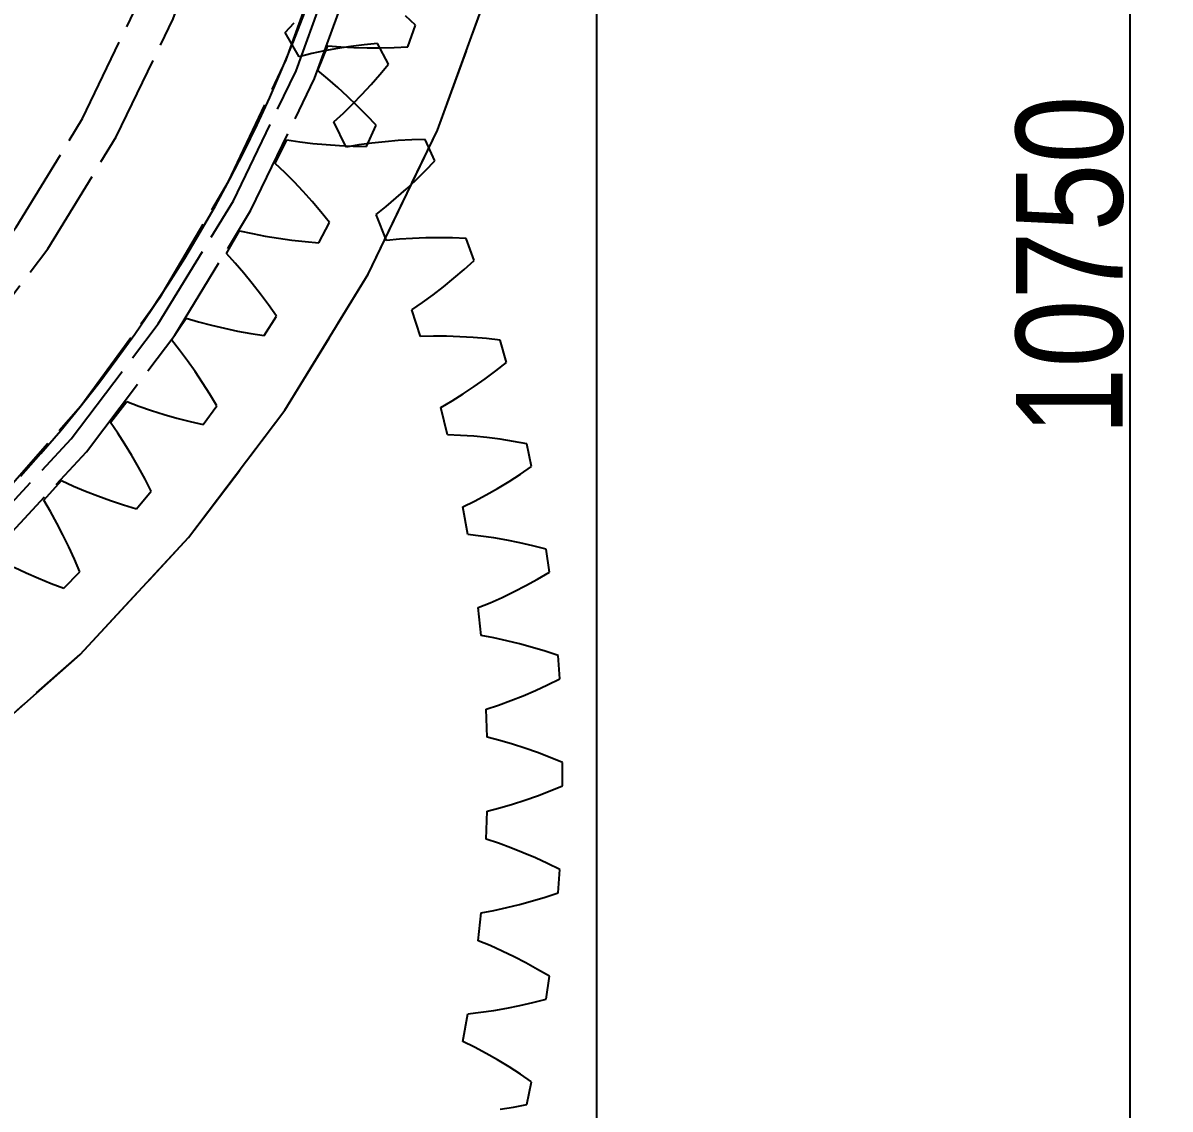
# Model space of a CAD drawing. Header units: millimetres. Extents: x -9 to 234, y -53 to 196.
# Drawn here: x 41.15 to 58.35, y 121.71 to 137.99 of the extents above; entities that cross this region are included whole.
import ezdxf

# ---------------------------------------------------------------- set-up
doc = ezdxf.new("R2010")
doc.units = ezdxf.units.MM
doc.linetypes.add('DASHED', pattern=[1.524, 1.27, -0.254])
for name, color, linetype in [('DIMS', 3, 'CONTINUOUS'), ('HIDDEN', 8, 'DASHED'), ('VISIBLE', 7, 'CONTINUOUS')]:
    doc.layers.add(name, color=color, linetype=linetype)
doc.styles.add('OpenSansCondensed-Light', font='OpenSansCondensed-Light.ttf')
doc.dimstyles.new('EZDXF', dxfattribs={"dimtxt": 0.25, "dimasz": 0.175, "dimexe": 0.375, "dimexo": 0.125, "dimgap": 0.1, "dimtad": 1, "dimlfac": 100, "dimzin": 12, "dimdsep": 46, "dimtxsty": 'OpenSansCondensed-Light', "dimblk": 'ARCHTICK', "dimcen": 2.5, "dimazin": 3, "dimtfac": 0.5, "dimtmove": 2, "dimatfit": 3})

# ---------------------------------------------------------------- blocks, each defined once
blk = doc.blocks.new('_ARCHTICK')
at = {"color": 0, "linetype": 'BYBLOCK', "const_width": 0.15}
blk.add_lwpolyline([(-0.5, -0.5), (0.5, 0.5)], dxfattribs=at)

msp = doc.modelspace()

# ---------------------------------------------------------------- linework, layer by layer
at = {"layer": 'HIDDEN'}
for points in [[(49.75, 187.1), (49.75, 81.6)], [(12.40764, 127.83736), (14.25, 126.64744), (16.20168, 125.64687), (18.24329, 124.8456), (20.35454, 124.25159), (22.51444, 123.87074), (24.70152, 123.70684), (26.89406, 123.76152), (29.07026, 124.03423), (31.20849, 124.52227), (33.2875, 125.22078), (35.28663, 126.12282), (37.18602, 127.21943), (38.96678, 128.49971), (40.61121, 129.95093), (42.10298, 131.55867), (43.42725, 133.30696), (44.57087, 135.17841), (45.52248, 137.15443), (46.2726, 139.21539), (46.81379, 141.34078), (47.14068, 143.50951), (47.25, 145.7)], [(12.40764, 127.83736), (14.25, 126.64744), (16.20168, 125.64687), (18.24329, 124.8456), (20.35454, 124.25159), (22.51444, 123.87074), (24.70152, 123.70684), (26.89406, 123.76152), (29.07026, 124.03423), (31.20849, 124.52227), (33.2875, 125.22078), (35.28663, 126.12282), (37.18602, 127.21943), (38.96678, 128.49971), (40.61121, 129.95093), (42.10298, 131.55867), (43.42725, 133.30696), (44.57087, 135.17841), (45.52248, 137.15443), (46.2726, 139.21539), (46.81379, 141.34078), (47.14068, 143.50951), (47.25, 145.7)], [(12.58276, 128.08095), (14.4, 126.90725), (16.32507, 125.92032), (18.33884, 125.12998), (20.4213, 124.54406), (22.55174, 124.16841), (24.709, 124.00674), (26.87164, 124.06068), (29.01817, 124.32967), (31.12724, 124.81105), (33.1779, 125.50004), (35.14977, 126.38978), (37.02325, 127.47144), (38.77973, 128.73426), (40.40174, 130.16569), (41.87316, 131.75151), (43.17938, 133.47595), (44.30741, 135.32189), (45.24603, 137.27096), (45.98593, 139.30381), (46.51974, 141.40023), (46.84217, 143.53938), (46.95, 145.7)], [(12.58276, 128.08095), (14.4, 126.90725), (16.32507, 125.92032), (18.33884, 125.12998), (20.4213, 124.54406), (22.55174, 124.16841), (24.709, 124.00674), (26.87164, 124.06068), (29.01817, 124.32967), (31.12724, 124.81105), (33.1779, 125.50004), (35.14977, 126.38978), (37.02325, 127.47144), (38.77973, 128.73426), (40.40174, 130.16569), (41.87316, 131.75151), (43.17938, 133.47595), (44.30741, 135.32189), (45.24603, 137.27096), (45.98593, 139.30381), (46.51974, 141.40023), (46.84217, 143.53938), (46.95, 145.7)], [(12.58276, 128.08095), (14.4, 126.90725), (16.32507, 125.92032), (18.33884, 125.12998), (20.4213, 124.54406), (22.55174, 124.16841), (24.709, 124.00674), (26.87164, 124.06068), (29.01817, 124.32967), (31.12724, 124.81105), (33.1779, 125.50004), (35.14977, 126.38978), (37.02325, 127.47144), (38.77973, 128.73426), (40.40174, 130.16569), (41.87316, 131.75151), (43.17938, 133.47595), (44.30741, 135.32189), (45.24603, 137.27096), (45.98593, 139.30381), (46.51974, 141.40023), (46.84217, 143.53938), (46.95, 145.7)], [(12.58276, 128.08095), (14.4, 126.90725), (16.32507, 125.92032), (18.33884, 125.12998), (20.4213, 124.54406), (22.55174, 124.16841), (24.709, 124.00674), (26.87164, 124.06068), (29.01817, 124.32967), (31.12724, 124.81105), (33.1779, 125.50004), (35.14977, 126.38978), (37.02325, 127.47144), (38.77973, 128.73426), (40.40174, 130.16569), (41.87316, 131.75151), (43.17938, 133.47595), (44.30741, 135.32189), (45.24603, 137.27096), (45.98593, 139.30381), (46.51974, 141.40023), (46.84217, 143.53938), (46.95, 145.7)], [(12.59526, 131.36043), (14.0859, 130.17169), (15.6875, 129.13726), (17.38413, 128.26745), (19.15894, 127.57089), (20.99429, 127.0545), (22.87193, 126.72343), (24.7732, 126.58094), (26.67921, 126.62848), (28.57102, 126.86555), (30.42982, 127.28981), (32.23715, 127.89704), (33.97503, 128.6812), (35.6262, 129.6345), (37.17424, 130.74747), (38.60378, 132.00905), (39.9006, 133.40669), (41.05182, 134.9265), (42.04599, 136.55339), (42.87323, 138.27118), (43.52533, 140.06281), (43.9958, 141.91046), (44.27996, 143.79576), (44.375, 145.7)], [(12.59526, 131.36043), (14.0859, 130.17169), (15.6875, 129.13726), (17.38413, 128.26745), (19.15894, 127.57089), (20.99429, 127.0545), (22.87193, 126.72343), (24.7732, 126.58094), (26.67921, 126.62848), (28.57102, 126.86555), (30.42982, 127.28981), (32.23715, 127.89704), (33.97503, 128.6812), (35.6262, 129.6345), (37.17424, 130.74747), (38.60378, 132.00905), (39.9006, 133.40669), (41.05182, 134.9265), (42.04599, 136.55339), (42.87323, 138.27118), (43.52533, 140.06281), (43.9958, 141.91046), (44.27996, 143.79576), (44.375, 145.7)], [(13.25, 124.91539), (15.37911, 123.82386), (17.60632, 122.94974), (19.9095, 122.30173), (22.26575, 121.88626), (24.65166, 121.70746), (27.04352, 121.76711), (29.41756, 122.06461), (31.75017, 122.59702), (34.01818, 123.35903), (36.19906, 124.34308), (38.27111, 125.53938), (40.21376, 126.93604), (42.00768, 128.5192), (43.63507, 130.2731), (45.07973, 132.18032), (46.32732, 134.2219), (47.36543, 136.37756), (48.18375, 138.62588), (48.77414, 140.94449), (49.13074, 143.31037), (49.25, 145.7)], [(13.25, 124.91539), (15.37911, 123.82386), (17.60632, 122.94974), (19.9095, 122.30173), (22.26575, 121.88626), (24.65166, 121.70746), (27.04352, 121.76711), (29.41756, 122.06461), (31.75017, 122.59702), (34.01818, 123.35903), (36.19906, 124.34308), (38.27111, 125.53938), (40.21376, 126.93604), (42.00768, 128.5192), (43.63507, 130.2731), (45.07973, 132.18032), (46.32732, 134.2219), (47.36543, 136.37756), (48.18375, 138.62588), (48.77414, 140.94449), (49.13074, 143.31037), (49.25, 145.7)], [(13.25, 124.91539), (15.37911, 123.82386), (17.60632, 122.94974), (19.9095, 122.30173), (22.26575, 121.88626), (24.65166, 121.70746), (27.04352, 121.76711), (29.41756, 122.06461), (31.75017, 122.59702), (34.01818, 123.35903), (36.19906, 124.34308), (38.27111, 125.53938), (40.21376, 126.93604), (42.00768, 128.5192), (43.63507, 130.2731), (45.07973, 132.18032), (46.32732, 134.2219), (47.36543, 136.37756), (48.18375, 138.62588), (48.77414, 140.94449), (49.13074, 143.31037), (49.25, 145.7)], [(13.25, 124.91539), (15.37911, 123.82386), (17.60632, 122.94974), (19.9095, 122.30173), (22.26575, 121.88626), (24.65166, 121.70746), (27.04352, 121.76711), (29.41756, 122.06461), (31.75017, 122.59702), (34.01818, 123.35903), (36.19906, 124.34308), (38.27111, 125.53938), (40.21376, 126.93604), (42.00768, 128.5192), (43.63507, 130.2731), (45.07973, 132.18032), (46.32732, 134.2219), (47.36543, 136.37756), (48.18375, 138.62588), (48.77414, 140.94449), (49.13074, 143.31037), (49.25, 145.7)], [(13.25, 124.91539), (15.37911, 123.82386), (17.60632, 122.94974), (19.9095, 122.30173), (22.26575, 121.88626), (24.65166, 121.70746), (27.04352, 121.76711), (29.41756, 122.06461), (31.75017, 122.59702), (34.01818, 123.35903), (36.19906, 124.34308), (38.27111, 125.53938), (40.21376, 126.93604), (42.00768, 128.5192), (43.63507, 130.2731), (45.07973, 132.18032), (46.32732, 134.2219), (47.36543, 136.37756), (48.18375, 138.62588), (48.77414, 140.94449), (49.13074, 143.31037), (49.25, 145.7)], [(13.75025, 129.70482), (15.4, 128.6393), (17.14764, 127.74333), (18.97581, 127.02583), (20.86634, 126.49392), (22.80043, 126.15289), (24.75887, 126.00612), (26.72218, 126.05509), (28.67087, 126.29929), (30.58556, 126.7363), (32.44722, 127.36179), (34.23735, 128.16953), (35.93816, 129.15149), (37.53275, 130.29792), (39.00527, 131.59742), (40.34108, 133.03708), (41.5269, 134.60259), (42.55096, 136.2784), (43.40308, 138.04783), (44.07478, 139.89332), (44.5594, 141.79652), (44.85211, 143.73851), (44.95, 145.7)], [(13.75025, 129.70482), (15.4, 128.6393), (17.14764, 127.74333), (18.97581, 127.02583), (20.86634, 126.49392), (22.80043, 126.15289), (24.75887, 126.00612), (26.72218, 126.05509), (28.67087, 126.29929), (30.58556, 126.7363), (32.44722, 127.36179), (34.23735, 128.16953), (35.93816, 129.15149), (37.53275, 130.29792), (39.00527, 131.59742), (40.34108, 133.03708), (41.5269, 134.60259), (42.55096, 136.2784), (43.40308, 138.04783), (44.07478, 139.89332), (44.5594, 141.79652), (44.85211, 143.73851), (44.95, 145.7)], [(13.75025, 129.70482), (15.4, 128.6393), (17.14764, 127.74333), (18.97581, 127.02583), (20.86634, 126.49392), (22.80043, 126.15289), (24.75887, 126.00612), (26.72218, 126.05509), (28.67087, 126.29929), (30.58556, 126.7363), (32.44722, 127.36179), (34.23735, 128.16953), (35.93816, 129.15149), (37.53275, 130.29792), (39.00527, 131.59742), (40.34108, 133.03708), (41.5269, 134.60259), (42.55096, 136.2784), (43.40308, 138.04783), (44.07478, 139.89332), (44.5594, 141.79652), (44.85211, 143.73851), (44.95, 145.7)], [(13.75025, 129.70482), (15.4, 128.6393), (17.14764, 127.74333), (18.97581, 127.02583), (20.86634, 126.49392), (22.80043, 126.15289), (24.75887, 126.00612), (26.72218, 126.05509), (28.67087, 126.29929), (30.58556, 126.7363), (32.44722, 127.36179), (34.23735, 128.16953), (35.93816, 129.15149), (37.53275, 130.29792), (39.00527, 131.59742), (40.34108, 133.03708), (41.5269, 134.60259), (42.55096, 136.2784), (43.40308, 138.04783), (44.07478, 139.89332), (44.5594, 141.79652), (44.85211, 143.73851), (44.95, 145.7)], [(30.31364, 124.8048), (32.24944, 125.37126), (34.12365, 126.11663), (35.91976, 127.03435), (37.62196, 128.11635), (39.21528, 129.35311), (40.68569, 130.73373), (42.02026, 132.24606), (43.20723, 133.87681), (44.23616, 135.61161), (45.098, 137.43519), (45.78515, 139.33151)], [(41.11866, 131.1936), (41.42203, 131.53259), (41.71816, 131.87793), (42.00692, 132.22945), (42.28818, 132.58701), (42.56181, 132.95044), (42.82768, 133.31957), (43.08569, 133.69425), (43.33572, 134.0743), (43.57764, 134.45956), (43.81136, 134.84985), (44.03677, 135.245), (44.25377, 135.64482), (44.46227, 136.04915), (44.66216, 136.4578), (44.85336, 136.87059), (45.03578, 137.28734), (45.20934, 137.70784), (45.37397, 138.13193)], [(45.08237, 137.84565), (45.21679, 137.98666)], [(45.08237, 137.84565), (45.21679, 137.98666)], [(47.03897, 137.95363), (46.88919, 138.09247)], [(47.03897, 137.95363), (46.88919, 138.09247)], [(46.92059, 137.62839), (47.03897, 137.95363)], [(46.92059, 137.62839), (47.03897, 137.95363)], [(45.29324, 137.48041), (45.08237, 137.84565)], [(45.29324, 137.48041), (45.08237, 137.84565)], [(45.5731, 137.27553), (45.72134, 137.64245)], [(45.5731, 137.27553), (45.72134, 137.64245)], [(45.86987, 137.60178), (45.67487, 137.56665)], [(45.86987, 137.60178), (45.67487, 137.56665)], [(45.72134, 137.64245), (45.91665, 137.62691)], [(45.72134, 137.64245), (45.91665, 137.62691)], [(46.06738, 137.63198), (45.86987, 137.60178)], [(46.06738, 137.63198), (45.86987, 137.60178)], [(45.91665, 137.62691), (46.11399, 137.61701)], [(45.91665, 137.62691), (46.11399, 137.61701)], [(46.26723, 137.65745), (46.06738, 137.63198)], [(46.26723, 137.65745), (46.06738, 137.63198)], [(46.11399, 137.61701), (46.31318, 137.61244)], [(46.11399, 137.61701), (46.31318, 137.61244)], [(46.46928, 137.67837), (46.26723, 137.65745)], [(46.46928, 137.67837), (46.26723, 137.65745)], [(46.31318, 137.61244), (46.5141, 137.61293)], [(46.31318, 137.61244), (46.5141, 137.61293)], [(46.63389, 137.36877), (46.46928, 137.67837)], [(46.63389, 137.36877), (46.46928, 137.67837)], [(46.5141, 137.61293), (46.7166, 137.6183)], [(46.5141, 137.61293), (46.7166, 137.6183)], [(46.7166, 137.6183), (46.92059, 137.62839)], [(46.7166, 137.6183), (46.92059, 137.62839)], [(45.48257, 137.52632), (45.29324, 137.48041)], [(45.48257, 137.52632), (45.29324, 137.48041)], [(45.67487, 137.56665), (45.48257, 137.52632)], [(45.67487, 137.56665), (45.48257, 137.52632)], [(45.72438, 137.15104), (45.5731, 137.27553)], [(45.72438, 137.15104), (45.5731, 137.27553)], [(46.50357, 137.21296), (46.63389, 137.36877)], [(46.50357, 137.21296), (46.63389, 137.36877)], [(45.87321, 137.02107), (45.72438, 137.15104)], [(45.87321, 137.02107), (45.72438, 137.15104)], [(46.37069, 137.06152), (46.50357, 137.21296)], [(46.37069, 137.06152), (46.50357, 137.21296)], [(46.01968, 136.88599), (45.87321, 137.02107)], [(46.01968, 136.88599), (45.87321, 137.02107)], [(46.09704, 136.77265), (46.23521, 136.91467)], [(46.09704, 136.77265), (46.23521, 136.91467)], [(46.23521, 136.91467), (46.37069, 137.06152)], [(46.23521, 136.91467), (46.37069, 137.06152)], [(45.95608, 136.63578), (46.09704, 136.77265)], [(45.95608, 136.63578), (46.09704, 136.77265)], [(46.16386, 136.74607), (46.01968, 136.88599)], [(46.16386, 136.74607), (46.01968, 136.88599)], [(46.3058, 136.60153), (46.16386, 136.74607)], [(46.3058, 136.60153), (46.16386, 136.74607)], [(45.81215, 136.50449), (45.95608, 136.63578)], [(45.81215, 136.50449), (45.95608, 136.63578)], [(46.44554, 136.45257), (46.3058, 136.60153)], [(46.44554, 136.45257), (46.3058, 136.60153)], [(45.99703, 136.12543), (45.81215, 136.50449)], [(45.99703, 136.12543), (45.81215, 136.50449)], [(46.30476, 136.13638), (46.44554, 136.45257)], [(46.30476, 136.13638), (46.44554, 136.45257)], [(44.93593, 135.87839), (45.10941, 136.23406)], [(44.93593, 135.87839), (45.10941, 136.23406)], [(45.10941, 136.23406), (45.30315, 136.20494)], [(45.10941, 136.23406), (45.30315, 136.20494)], [(46.77985, 136.22263), (46.58071, 136.20628)], [(46.77985, 136.22263), (46.58071, 136.20628)], [(46.98099, 136.2341), (46.77985, 136.22263)], [(46.98099, 136.2341), (46.77985, 136.22263)], [(47.18401, 136.24087), (46.98099, 136.2341)], [(47.18401, 136.24087), (46.98099, 136.2341)], [(47.32663, 135.92055), (47.18401, 136.24087)], [(47.32663, 135.92055), (47.18401, 136.24087)], [(45.30315, 136.20494), (45.49932, 136.1813)], [(45.30315, 136.20494), (45.49932, 136.1813)], [(45.49932, 136.1813), (45.69772, 136.16284)], [(45.49932, 136.1813), (45.69772, 136.16284)], [(45.69772, 136.16284), (45.89817, 136.14932)], [(45.69772, 136.16284), (45.89817, 136.14932)], [(45.89817, 136.14932), (46.10056, 136.14055)], [(45.89817, 136.14932), (46.10056, 136.14055)], [(46.1891, 136.15802), (45.99703, 136.12543)], [(46.1891, 136.15802), (45.99703, 136.12543)], [(46.10056, 136.14055), (46.30476, 136.13638)], [(46.10056, 136.14055), (46.30476, 136.13638)], [(46.38374, 136.18484), (46.1891, 136.15802)], [(46.38374, 136.18484), (46.1891, 136.15802)], [(46.58071, 136.20628), (46.38374, 136.18484)], [(46.58071, 136.20628), (46.38374, 136.18484)], [(45.07816, 135.74364), (44.93593, 135.87839)], [(45.07816, 135.74364), (44.93593, 135.87839)], [(47.18575, 135.77421), (47.32663, 135.92055)], [(47.18575, 135.77421), (47.32663, 135.92055)], [(45.21756, 135.60361), (45.07816, 135.74364)], [(45.21756, 135.60361), (45.07816, 135.74364)], [(47.04263, 135.63241), (47.18575, 135.77421)], [(47.04263, 135.63241), (47.18575, 135.77421)], [(45.35425, 135.45864), (45.21756, 135.60361)], [(45.35425, 135.45864), (45.21756, 135.60361)], [(46.89724, 135.49536), (47.04263, 135.63241)], [(46.89724, 135.49536), (47.04263, 135.63241)], [(45.48832, 135.309), (45.35425, 135.45864)], [(45.48832, 135.309), (45.35425, 135.45864)], [(46.59933, 135.23662), (46.7495, 135.36332)], [(46.59933, 135.23662), (46.7495, 135.36332)], [(46.7495, 135.36332), (46.89724, 135.49536)], [(46.7495, 135.36332), (46.89724, 135.49536)], [(45.61983, 135.15492), (45.48832, 135.309)], [(45.61983, 135.15492), (45.48832, 135.309)], [(46.44659, 135.1157), (46.59933, 135.23662)], [(46.44659, 135.1157), (46.59933, 135.23662)], [(45.74884, 134.99657), (45.61983, 135.15492)], [(45.74884, 134.99657), (45.61983, 135.15492)], [(46.60458, 134.72466), (46.44659, 135.1157)], [(46.60458, 134.72466), (46.44659, 135.1157)], [(44.20286, 134.52909), (44.40072, 134.8718)], [(44.20286, 134.52909), (44.40072, 134.8718)], [(44.40072, 134.8718), (44.59196, 134.82923)], [(44.40072, 134.8718), (44.59196, 134.82923)], [(45.58635, 134.69097), (45.74884, 134.99657)], [(45.58635, 134.69097), (45.74884, 134.99657)], [(44.59196, 134.82923), (44.786, 134.79197)], [(44.59196, 134.82923), (44.786, 134.79197)], [(44.786, 134.79197), (44.98263, 134.75972)], [(44.786, 134.79197), (44.98263, 134.75972)], [(44.98263, 134.75972), (45.18165, 134.73224)], [(44.98263, 134.75972), (45.18165, 134.73224)], [(45.18165, 134.73224), (45.38294, 134.70938)], [(45.18165, 134.73224), (45.38294, 134.70938)], [(45.38294, 134.70938), (45.58635, 134.69097)], [(45.38294, 134.70938), (45.58635, 134.69097)], [(46.79846, 134.74377), (46.60458, 134.72466)], [(46.79846, 134.74377), (46.60458, 134.72466)], [(46.99449, 134.75695), (46.79846, 134.74377)], [(46.99449, 134.75695), (46.79846, 134.74377)], [(47.19248, 134.7646), (46.99449, 134.75695)], [(47.19248, 134.7646), (46.99449, 134.75695)], [(47.39227, 134.76701), (47.19248, 134.7646)], [(47.39227, 134.76701), (47.19248, 134.7646)], [(47.59373, 134.76443), (47.39227, 134.76701)], [(47.59373, 134.76443), (47.39227, 134.76701)], [(47.79672, 134.75702), (47.59373, 134.76443)], [(47.79672, 134.75702), (47.59373, 134.76443)], [(47.91665, 134.42753), (47.79672, 134.75702)], [(47.91665, 134.42753), (47.79672, 134.75702)], [(44.33534, 134.38475), (44.20286, 134.52909)], [(44.33534, 134.38475), (44.20286, 134.52909)], [(44.46463, 134.23534), (44.33534, 134.38475)], [(44.46463, 134.23534), (44.33534, 134.38475)], [(47.76591, 134.29137), (47.91665, 134.42753)], [(47.76591, 134.29137), (47.91665, 134.42753)], [(44.59088, 134.08119), (44.46463, 134.23534)], [(44.59088, 134.08119), (44.46463, 134.23534)], [(47.45865, 134.03332), (47.61325, 134.1599)], [(47.45865, 134.03332), (47.61325, 134.1599)], [(47.61325, 134.1599), (47.76591, 134.29137)], [(47.61325, 134.1599), (47.76591, 134.29137)], [(44.71418, 133.92256), (44.59088, 134.08119)], [(44.71418, 133.92256), (44.59088, 134.08119)], [(47.30206, 133.91192), (47.45865, 134.03332)], [(47.30206, 133.91192), (47.45865, 134.03332)], [(44.83463, 133.75968), (44.71418, 133.92256)], [(44.83463, 133.75968), (44.71418, 133.92256)], [(47.14341, 133.796), (47.30206, 133.91192)], [(47.14341, 133.796), (47.30206, 133.91192)], [(44.95227, 133.59272), (44.83463, 133.75968)], [(44.95227, 133.59272), (44.83463, 133.75968)], [(46.98261, 133.68602), (47.14341, 133.796)], [(46.98261, 133.68602), (47.14341, 133.796)], [(47.11294, 133.28492), (46.98261, 133.68602)], [(47.11294, 133.28492), (46.98261, 133.68602)], [(43.37744, 133.23422), (43.59873, 133.56229)], [(43.37744, 133.23422), (43.59873, 133.56229)], [(43.59873, 133.56229), (43.78654, 133.50648)], [(43.59873, 133.56229), (43.78654, 133.50648)], [(43.78654, 133.50648), (43.97751, 133.45578)], [(43.78654, 133.50648), (43.97751, 133.45578)], [(44.76886, 133.2992), (44.95227, 133.59272)], [(44.76886, 133.2992), (44.95227, 133.59272)], [(43.97751, 133.45578), (44.1714, 133.40989)], [(43.97751, 133.45578), (44.1714, 133.40989)], [(44.1714, 133.40989), (44.36803, 133.3686)], [(44.1714, 133.40989), (44.36803, 133.3686)], [(44.36803, 133.3686), (44.56723, 133.33175)], [(44.36803, 133.3686), (44.56723, 133.33175)], [(44.56723, 133.33175), (44.76886, 133.2992)], [(44.56723, 133.33175), (44.76886, 133.2992)], [(47.30768, 133.29046), (47.11294, 133.28492)], [(47.30768, 133.29046), (47.11294, 133.28492)], [(47.50415, 133.28993), (47.30768, 133.29046)], [(47.50415, 133.28993), (47.30768, 133.29046)], [(47.7022, 133.28375), (47.50415, 133.28993)], [(47.7022, 133.28375), (47.50415, 133.28993)], [(43.49954, 133.08099), (43.37744, 133.23422)], [(43.49954, 133.08099), (43.37744, 133.23422)], [(47.90167, 133.27223), (47.7022, 133.28375)], [(47.90167, 133.27223), (47.7022, 133.28375)], [(48.10245, 133.25559), (47.90167, 133.27223)], [(48.10245, 133.25559), (47.90167, 133.27223)], [(48.30444, 133.23404), (48.10245, 133.25559)], [(48.30444, 133.23404), (48.10245, 133.25559)], [(48.40108, 132.89699), (48.30444, 133.23404)], [(48.40108, 132.89699), (48.30444, 133.23404)], [(43.61809, 132.92292), (43.49954, 133.08099)], [(43.61809, 132.92292), (43.49954, 133.08099)], [(43.73328, 132.76034), (43.61809, 132.92292)], [(43.73328, 132.76034), (43.61809, 132.92292)], [(48.07975, 132.65117), (48.24121, 132.77168)], [(48.07975, 132.65117), (48.24121, 132.77168)], [(48.24121, 132.77168), (48.40108, 132.89699)], [(48.24121, 132.77168), (48.40108, 132.89699)], [(43.84522, 132.5935), (43.73328, 132.76034)], [(43.84522, 132.5935), (43.73328, 132.76034)], [(47.9167, 132.53569), (48.07975, 132.65117)], [(47.9167, 132.53569), (48.07975, 132.65117)], [(43.954, 132.42261), (43.84522, 132.5935)], [(43.954, 132.42261), (43.84522, 132.5935)], [(47.58568, 132.32094), (47.75202, 132.4255)], [(47.58568, 132.32094), (47.75202, 132.4255)], [(47.75202, 132.4255), (47.9167, 132.53569)], [(47.75202, 132.4255), (47.9167, 132.53569)], [(42.46372, 132.00008), (42.70735, 132.31191)], [(42.46372, 132.00008), (42.70735, 132.31191)], [(42.70735, 132.31191), (42.89081, 132.24314)], [(42.70735, 132.31191), (42.89081, 132.24314)], [(44.05971, 132.24785), (43.954, 132.42261)], [(44.05971, 132.24785), (43.954, 132.42261)], [(47.4176, 132.22244), (47.58568, 132.32094)], [(47.4176, 132.22244), (47.58568, 132.32094)], [(42.89081, 132.24314), (43.07778, 132.17924)], [(42.89081, 132.24314), (43.07778, 132.17924)], [(43.07778, 132.17924), (43.268, 132.11993)], [(43.07778, 132.17924), (43.268, 132.11993)], [(43.268, 132.11993), (43.46126, 132.06503)], [(43.268, 132.11993), (43.46126, 132.06503)], [(43.85627, 131.96784), (44.05971, 132.24785)], [(43.85627, 131.96784), (44.05971, 132.24785)], [(47.51963, 131.81323), (47.4176, 132.22244)], [(47.51963, 131.81323), (47.4176, 132.22244)], [(42.57483, 131.83871), (42.46372, 132.00008)], [(42.57483, 131.83871), (42.46372, 132.00008)], [(43.46126, 132.06503), (43.65741, 132.01437)], [(43.46126, 132.06503), (43.65741, 132.01437)], [(43.65741, 132.01437), (43.85627, 131.96784)], [(43.65741, 132.01437), (43.85627, 131.96784)], [(42.68207, 131.67275), (42.57483, 131.83871)], [(42.68207, 131.67275), (42.57483, 131.83871)], [(47.71428, 131.80517), (47.51963, 131.81323)], [(47.71428, 131.80517), (47.51963, 131.81323)], [(47.91024, 131.79094), (47.71428, 131.80517)], [(47.91024, 131.79094), (47.71428, 131.80517)], [(48.10737, 131.77096), (47.91024, 131.79094)], [(48.10737, 131.77096), (47.91024, 131.79094)], [(48.30555, 131.74554), (48.10737, 131.77096)], [(48.30555, 131.74554), (48.10737, 131.77096)], [(48.50468, 131.71494), (48.30555, 131.74554)], [(48.50468, 131.71494), (48.30555, 131.74554)], [(42.78563, 131.50253), (42.68207, 131.67275)], [(42.78563, 131.50253), (42.68207, 131.67275)], [(48.70467, 131.67936), (48.50468, 131.71494)], [(48.70467, 131.67936), (48.50468, 131.71494)], [(48.77757, 131.33638), (48.70467, 131.67936)], [(48.77757, 131.33638), (48.70467, 131.67936)], [(42.88566, 131.32829), (42.78563, 131.50253)], [(42.88566, 131.32829), (42.78563, 131.50253)], [(42.98226, 131.15023), (42.88566, 131.32829)], [(42.98226, 131.15023), (42.88566, 131.32829)], [(48.43988, 131.11358), (48.60935, 131.22253)], [(48.43988, 131.11358), (48.60935, 131.22253)], [(48.60935, 131.22253), (48.77757, 131.33638)], [(48.60935, 131.22253), (48.77757, 131.33638)], [(41.46613, 130.83268), (41.73092, 131.12676)], [(41.46613, 130.83268), (41.73092, 131.12676)], [(41.73092, 131.12676), (41.90913, 131.04536)], [(41.73092, 131.12676), (41.90913, 131.04536)], [(43.07552, 130.96852), (42.98226, 131.15023)], [(43.07552, 130.96852), (42.98226, 131.15023)], [(48.26917, 131.00976), (48.43988, 131.11358)], [(48.26917, 131.00976), (48.43988, 131.11358)], [(41.90913, 131.04536), (42.09119, 130.96857)], [(41.90913, 131.04536), (42.09119, 130.96857)], [(42.09119, 130.96857), (42.27681, 130.89614)], [(42.09119, 130.96857), (42.27681, 130.89614)], [(42.27681, 130.89614), (42.46578, 130.82789)], [(42.27681, 130.89614), (42.46578, 130.82789)], [(42.85304, 130.70338), (43.07552, 130.96852)], [(42.85304, 130.70338), (43.07552, 130.96852)], [(47.92398, 130.81862), (48.09721, 130.91132)], [(47.92398, 130.81862), (48.09721, 130.91132)], [(48.09721, 130.91132), (48.26917, 131.00976)], [(48.09721, 130.91132), (48.26917, 131.00976)], [(41.56571, 130.66395), (41.46613, 130.83268)], [(41.56571, 130.66395), (41.46613, 130.83268)], [(42.46578, 130.82789), (42.6579, 130.76368)], [(42.46578, 130.82789), (42.6579, 130.76368)], [(42.6579, 130.76368), (42.85304, 130.70338)], [(42.6579, 130.76368), (42.85304, 130.70338)], [(47.74943, 130.73209), (47.92398, 130.81862)], [(47.74943, 130.73209), (47.92398, 130.81862)], [(47.82267, 130.31675), (47.74943, 130.73209)], [(47.82267, 130.31675), (47.74943, 130.73209)], [(41.66111, 130.49092), (41.56571, 130.66395)], [(41.66111, 130.49092), (41.56571, 130.66395)], [(41.75255, 130.31389), (41.66111, 130.49092)], [(41.75255, 130.31389), (41.66111, 130.49092)], [(41.84018, 130.13309), (41.75255, 130.31389)], [(41.84018, 130.13309), (41.75255, 130.31389)], [(48.01628, 130.29513), (47.82267, 130.31675)], [(48.01628, 130.29513), (47.82267, 130.31675)], [(48.21077, 130.26727), (48.01628, 130.29513)], [(48.21077, 130.26727), (48.01628, 130.29513)], [(48.40603, 130.23358), (48.21077, 130.26727)], [(48.40603, 130.23358), (48.21077, 130.26727)], [(48.60196, 130.19441), (48.40603, 130.23358)], [(48.60196, 130.19441), (48.40603, 130.23358)], [(48.79847, 130.14999), (48.60196, 130.19441)], [(48.79847, 130.14999), (48.60196, 130.19441)], [(41.92412, 129.94873), (41.84018, 130.13309)], [(41.92412, 129.94873), (41.84018, 130.13309)], [(48.99549, 130.10054), (48.79847, 130.14999)], [(48.99549, 130.10054), (48.79847, 130.14999)], [(49.04429, 129.75332), (48.99549, 130.10054)], [(49.04429, 129.75332), (48.99549, 130.10054)], [(42.00448, 129.76096), (41.92412, 129.94873)], [(42.00448, 129.76096), (41.92412, 129.94873)], [(41.02255, 129.82967), (41.20267, 129.74447)], [(41.02255, 129.82967), (41.20267, 129.74447)], [(41.20267, 129.74447), (41.38641, 129.66321)], [(41.20267, 129.74447), (41.38641, 129.66321)], [(41.76405, 129.51199), (42.00448, 129.76096)], [(41.76405, 129.51199), (42.00448, 129.76096)], [(48.86853, 129.65147), (49.04429, 129.75332)], [(48.86853, 129.65147), (49.04429, 129.75332)], [(41.38641, 129.66321), (41.57359, 129.58575)], [(41.38641, 129.66321), (41.57359, 129.58575)], [(41.57359, 129.58575), (41.76405, 129.51199)], [(41.57359, 129.58575), (41.76405, 129.51199)], [(48.51433, 129.46295), (48.69187, 129.55461)], [(48.51433, 129.46295), (48.69187, 129.55461)], [(48.69187, 129.55461), (48.86853, 129.65147)], [(48.69187, 129.55461), (48.86853, 129.65147)], [(48.15665, 129.29636), (48.33592, 129.37675)], [(48.15665, 129.29636), (48.33592, 129.37675)], [(48.33592, 129.37675), (48.51433, 129.46295)], [(48.33592, 129.37675), (48.51433, 129.46295)], [(47.9765, 129.22221), (48.15665, 129.29636)], [(47.9765, 129.22221), (48.15665, 129.29636)], [(48.02058, 128.80278), (47.9765, 129.22221)], [(48.02058, 128.80278), (47.9765, 129.22221)], [(48.21221, 128.76771), (48.02058, 128.80278)], [(48.21221, 128.76771), (48.02058, 128.80278)], [(48.40429, 128.72634), (48.21221, 128.76771)], [(48.40429, 128.72634), (48.21221, 128.76771)], [(48.59672, 128.67912), (48.40429, 128.72634)], [(48.59672, 128.67912), (48.40429, 128.72634)], [(48.78943, 128.62637), (48.59672, 128.67912)], [(48.78943, 128.62637), (48.59672, 128.67912)], [(48.98237, 128.56836), (48.78943, 128.62637)], [(48.98237, 128.56836), (48.78943, 128.62637)], [(49.17546, 128.50528), (48.98237, 128.56836)], [(49.17546, 128.50528), (48.98237, 128.56836)], [(49.19992, 128.1555), (49.17546, 128.50528)], [(49.19992, 128.1555), (49.17546, 128.50528)], [(49.01749, 128.06617), (49.19992, 128.1555)], [(49.01749, 128.06617), (49.19992, 128.1555)], [(48.651, 127.90281), (48.8345, 127.98186)], [(48.651, 127.90281), (48.8345, 127.98186)], [(48.8345, 127.98186), (49.01749, 128.06617)], [(48.8345, 127.98186), (49.01749, 128.06617)], [(48.28257, 127.76157), (48.46702, 127.82927)], [(48.28257, 127.76157), (48.46702, 127.82927)], [(48.46702, 127.82927), (48.651, 127.90281)], [(48.46702, 127.82927), (48.651, 127.90281)], [(48.09768, 127.70017), (48.28257, 127.76157)], [(48.09768, 127.70017), (48.28257, 127.76157)], [(48.1124, 127.27869), (48.09768, 127.70017)], [(48.1124, 127.27869), (48.09768, 127.70017)], [(48.30112, 127.23033), (48.1124, 127.27869)], [(48.30112, 127.23033), (48.1124, 127.27869)], [(48.48984, 127.17567), (48.30112, 127.23033)], [(48.48984, 127.17567), (48.30112, 127.23033)], [(48.67851, 127.11514), (48.48984, 127.17567)], [(48.67851, 127.11514), (48.48984, 127.17567)], [(48.86708, 127.04908), (48.67851, 127.11514)], [(48.86708, 127.04908), (48.67851, 127.11514)], [(49.05549, 126.97775), (48.86708, 127.04908)], [(49.05549, 126.97775), (48.86708, 127.04908)], [(49.24371, 126.90136), (49.05549, 126.97775)], [(49.24371, 126.90136), (49.05549, 126.97775)], [(49.24371, 126.55072), (49.24371, 126.90136)], [(49.24371, 126.55072), (49.24371, 126.90136)], [(48.86708, 126.403), (49.05549, 126.47433)], [(48.86708, 126.403), (49.05549, 126.47433)], [(49.05549, 126.47433), (49.24371, 126.55072)], [(49.05549, 126.47433), (49.24371, 126.55072)], [(48.30112, 126.22174), (48.48984, 126.27641)], [(48.30112, 126.22174), (48.48984, 126.27641)], [(48.48984, 126.27641), (48.67851, 126.33694)], [(48.48984, 126.27641), (48.67851, 126.33694)], [(48.67851, 126.33694), (48.86708, 126.403)], [(48.67851, 126.33694), (48.86708, 126.403)], [(48.09768, 125.7519), (48.1124, 126.17339)], [(48.09768, 125.7519), (48.1124, 126.17339)], [(48.1124, 126.17339), (48.30112, 126.22174)], [(48.1124, 126.17339), (48.30112, 126.22174)], [(48.28257, 125.69051), (48.09768, 125.7519)], [(48.28257, 125.69051), (48.09768, 125.7519)], [(48.46702, 125.62281), (48.28257, 125.69051)], [(48.46702, 125.62281), (48.28257, 125.69051)], [(48.651, 125.54927), (48.46702, 125.62281)], [(48.651, 125.54927), (48.46702, 125.62281)], [(48.8345, 125.47021), (48.651, 125.54927)], [(48.8345, 125.47021), (48.651, 125.54927)], [(49.01749, 125.38591), (48.8345, 125.47021)], [(49.01749, 125.38591), (48.8345, 125.47021)], [(49.19992, 125.29658), (49.01749, 125.38591)], [(49.19992, 125.29658), (49.01749, 125.38591)], [(49.17546, 124.9468), (49.19992, 125.29658)], [(49.17546, 124.9468), (49.19992, 125.29658)], [(48.78943, 124.82571), (48.98237, 124.88372)], [(48.78943, 124.82571), (48.98237, 124.88372)], [(48.98237, 124.88372), (49.17546, 124.9468)], [(48.98237, 124.88372), (49.17546, 124.9468)], [(48.21221, 124.68437), (48.40429, 124.72574)], [(48.21221, 124.68437), (48.40429, 124.72574)], [(48.40429, 124.72574), (48.59672, 124.77296)], [(48.40429, 124.72574), (48.59672, 124.77296)], [(48.59672, 124.77296), (48.78943, 124.82571)], [(48.59672, 124.77296), (48.78943, 124.82571)], [(47.9765, 124.22987), (48.02058, 124.6493)], [(47.9765, 124.22987), (48.02058, 124.6493)], [(48.02058, 124.6493), (48.21221, 124.68437)], [(48.02058, 124.6493), (48.21221, 124.68437)], [(48.15665, 124.15572), (47.9765, 124.22987)], [(48.15665, 124.15572), (47.9765, 124.22987)], [(48.33592, 124.07533), (48.15665, 124.15572)], [(48.33592, 124.07533), (48.15665, 124.15572)], [(48.51433, 123.98913), (48.33592, 124.07533)], [(48.51433, 123.98913), (48.33592, 124.07533)], [(48.69187, 123.89747), (48.51433, 123.98913)], [(48.69187, 123.89747), (48.51433, 123.98913)], [(48.86853, 123.8006), (48.69187, 123.89747)], [(48.86853, 123.8006), (48.69187, 123.89747)], [(49.04429, 123.69876), (48.86853, 123.8006)], [(49.04429, 123.69876), (48.86853, 123.8006)], [(48.99549, 123.35154), (49.04429, 123.69876)], [(48.99549, 123.35154), (49.04429, 123.69876)], [(48.79847, 123.30209), (48.99549, 123.35154)], [(48.79847, 123.30209), (48.99549, 123.35154)], [(47.82267, 123.13533), (48.01628, 123.15695)], [(47.82267, 123.13533), (48.01628, 123.15695)], [(48.01628, 123.15695), (48.21077, 123.18481)], [(48.01628, 123.15695), (48.21077, 123.18481)], [(48.21077, 123.18481), (48.40603, 123.2185)], [(48.21077, 123.18481), (48.40603, 123.2185)], [(48.40603, 123.2185), (48.60196, 123.25767)], [(48.40603, 123.2185), (48.60196, 123.25767)], [(48.60196, 123.25767), (48.79847, 123.30209)], [(48.60196, 123.25767), (48.79847, 123.30209)], [(47.74943, 122.71999), (47.82267, 123.13533)], [(47.74943, 122.71999), (47.82267, 123.13533)], [(47.92398, 122.63346), (47.74943, 122.71999)], [(47.92398, 122.63346), (47.74943, 122.71999)], [(48.09721, 122.54076), (47.92398, 122.63346)], [(48.09721, 122.54076), (47.92398, 122.63346)], [(48.26917, 122.44232), (48.09721, 122.54076)], [(48.26917, 122.44232), (48.09721, 122.54076)], [(48.43988, 122.3385), (48.26917, 122.44232)], [(48.43988, 122.3385), (48.26917, 122.44232)], [(48.60935, 122.22955), (48.43988, 122.3385)], [(48.60935, 122.22955), (48.43988, 122.3385)], [(48.77757, 122.1157), (48.60935, 122.22955)], [(48.77757, 122.1157), (48.60935, 122.22955)], [(48.70467, 121.77272), (48.77757, 122.1157)], [(48.70467, 121.77272), (48.77757, 122.1157)], [(48.50468, 121.73713), (48.70467, 121.77272)], [(48.50468, 121.73713), (48.70467, 121.77272)], [(48.30555, 121.70654), (48.50468, 121.73713)], [(48.30555, 121.70654), (48.50468, 121.73713)]]:
    msp.add_lwpolyline(points, dxfattribs=at)
at = {"layer": 'VISIBLE'}
for points in [[(49.75, 187.1), (49.75, 81.6)], [(13.25, 124.91539), (15.37911, 123.82386), (17.60632, 122.94974), (19.9095, 122.30173), (22.26575, 121.88626), (24.65166, 121.70746), (27.04352, 121.76711), (29.41756, 122.06461), (31.75017, 122.59702), (34.01818, 123.35903), (36.19906, 124.34308), (38.27111, 125.53938), (40.21376, 126.93604), (42.00768, 128.5192), (43.63507, 130.2731), (45.07973, 132.18032), (46.32732, 134.2219), (47.36543, 136.37756), (48.18375, 138.62588), (48.77414, 140.94449), (49.13074, 143.31037), (49.25, 145.7)]]:
    msp.add_lwpolyline(points, dxfattribs=at)

# ---------------------------------------------------------------- dimensions: what is measured, and where the dimension line sits
at = {"layer": 'DIMS'}
msp.add_linear_dim(base=(57.75, 80.6), p1=(49.75, 80.6), p2=(49.75, 188.1), angle=90, dimstyle='EZDXF', override={"dimtxt": 1.6, "dimasz": 1, "dimexe": 0.6, "dimexo": 0.5, "dimdec": 2}, dxfattribs=at).render()

doc.saveas('drawing.dxf')
